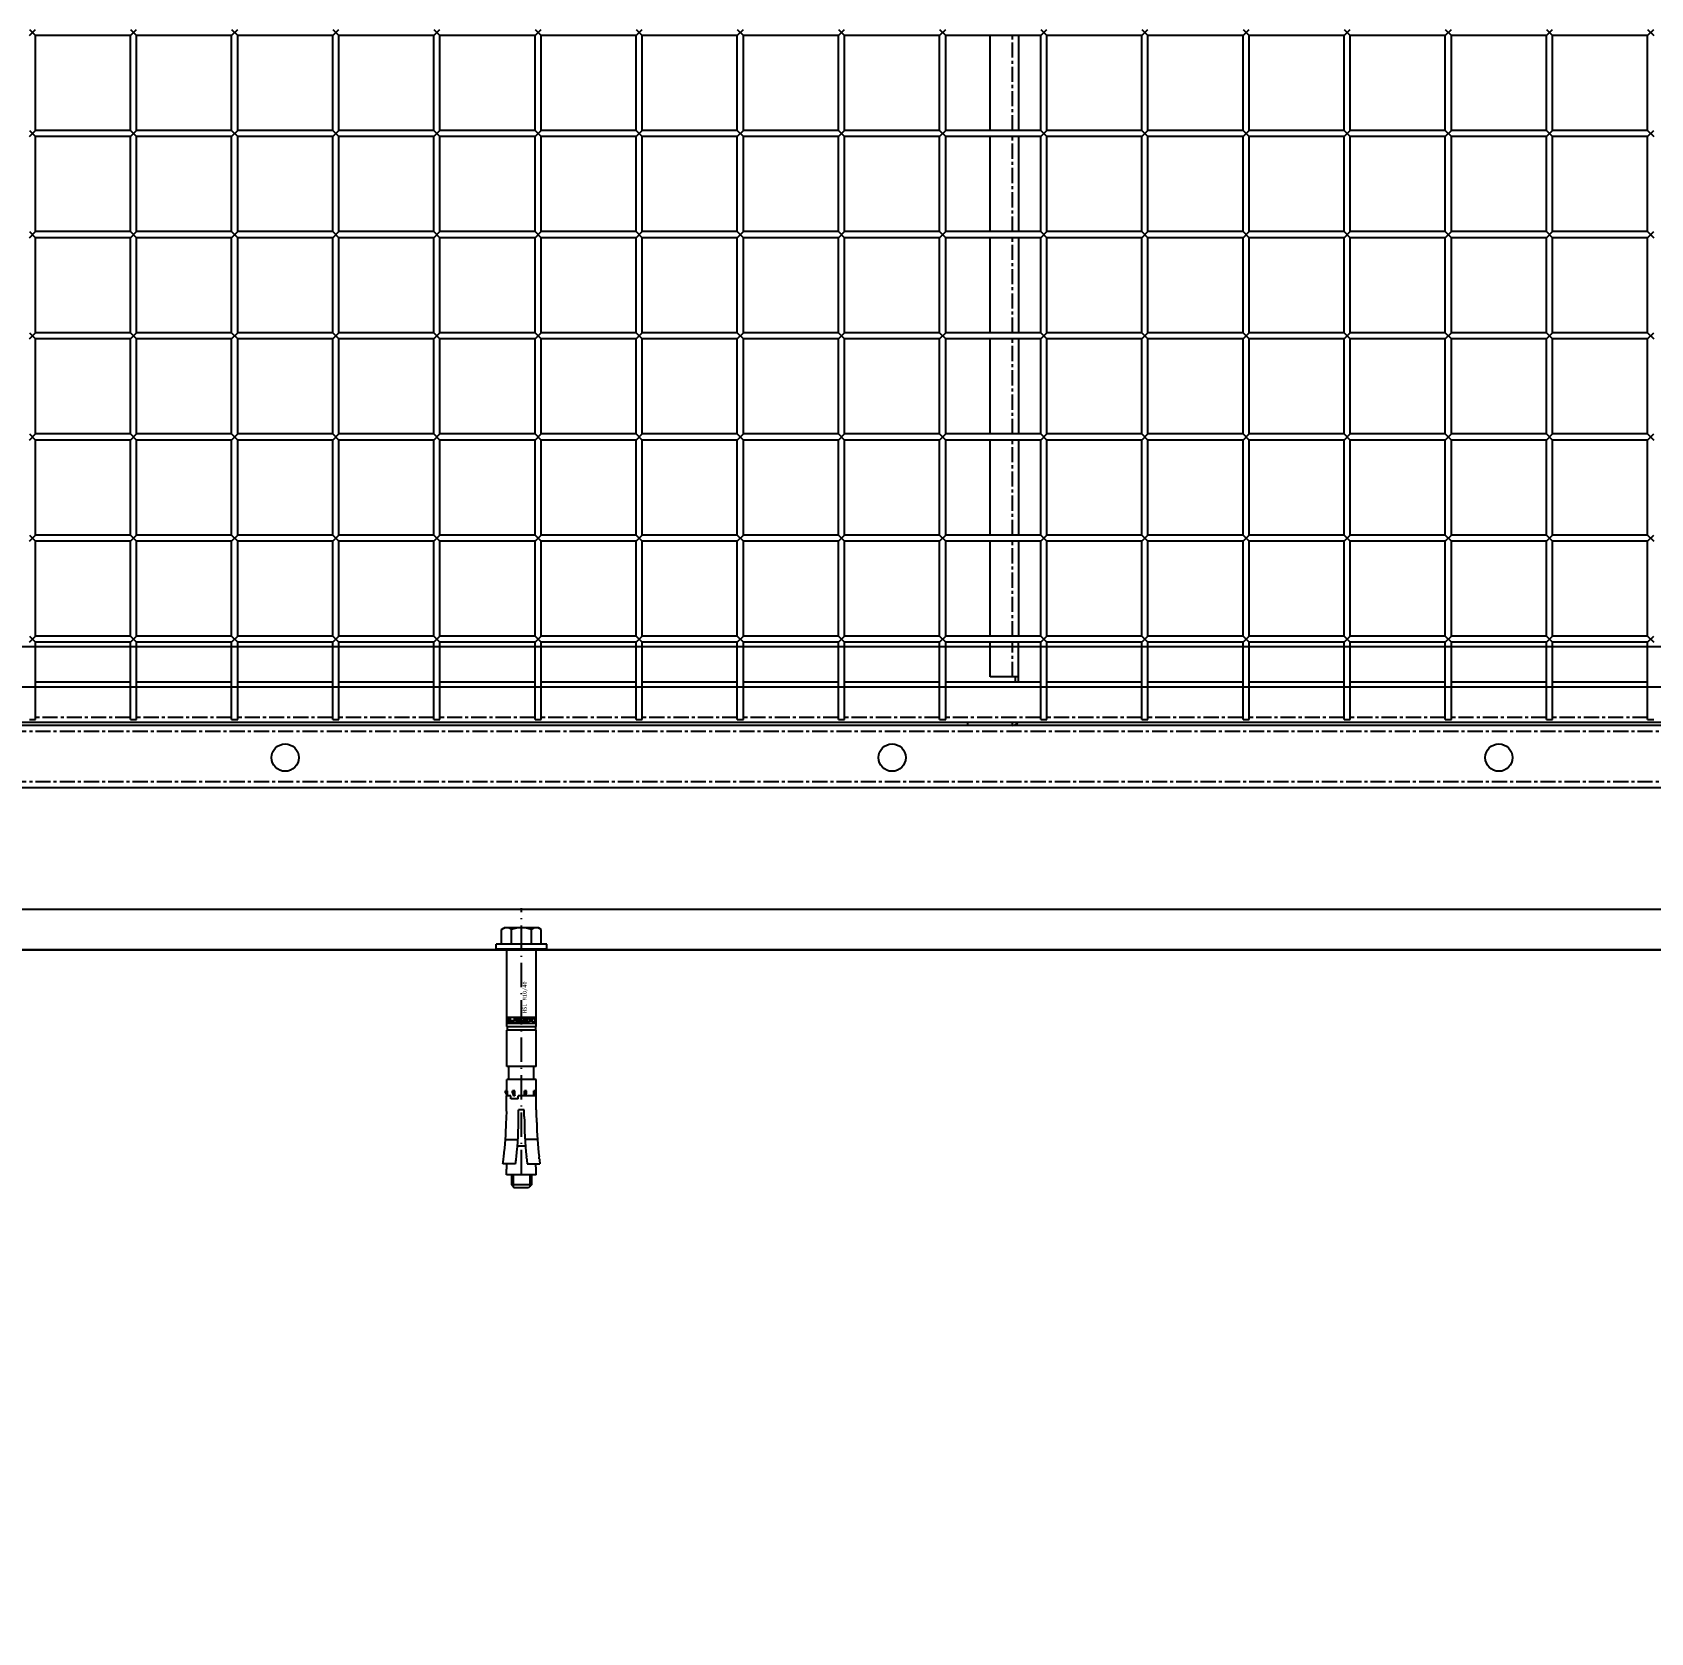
# Model space of a CAD drawing. Header units: millimetres. Extents: x -198529 to 244266, y -64 to 158464.
# Drawn here: x -145603 to -144803, y 106483 to 107274 of the extents above; entities that cross this region are included whole.
import ezdxf

# ---------------------------------------------------------------- set-up
doc = ezdxf.new("R2010")
doc.units = ezdxf.units.MM
doc.linetypes.add('ACAD_ISO10W100', pattern=[18.5, 12, -3, 0.5, -3])
doc.linetypes.add('CENTER', pattern=[12, 7.5, -1.5, 1.5, -1.5])
for name, color, linetype in [('0-DCC', 30, 'Continuous'), ('0-DCC-STRUC', 180, 'Continuous'), ('0-DCC-STRUC-T', 4, 'Continuous'), ('ANCHOR BOLTS', 4, 'Continuous'), ('COIL-BANK', 8, 'Continuous'), ('MITTELLINIEN', 3, 'ACAD_ISO10W100')]:
    doc.layers.add(name, color=color, linetype=linetype)
doc.styles.add('DIM_FONT', font='SIMPLEX', dxfattribs={"width": 0.7, "bigfont": 'GBCBIG'})
doc.dimstyles.new('DIM-1', dxfattribs={"dimtxt": 150, "dimasz": 100, "dimexe": 100, "dimexo": 100, "dimgap": 100, "dimtad": 1, "dimdec": 0, "dimzin": 12, "dimdsep": 46, "dimtxsty": 'DIM_FONT', "dimblk": 'ARCHTICK', "dimcen": 2.5, "dimclrd": 256, "dimclre": 256, "dimclrt": 256, "dimadec": 0, "dimazin": 3, "dimtfac": 1, "dimtdec": 0, "dimtix": 1, "dimtmove": 2, "dimatfit": 3, "dimfxl": 1, "dimlwd": -1, "dimlwe": -1, "dimarcsym": 0})

# ---------------------------------------------------------------- blocks, each defined once
blk = doc.blocks.new('_ArchTick')
at = {"color": 0, "linetype": 'ByBlock', "const_width": 0.4}
blk.add_lwpolyline([(-0.5, -0.5), (0.5, 0.5)], dxfattribs=at)
blk = doc.blocks.new('*D161')
at = {"layer": '0-DCC-STRUC-T', "transparency": 16777216}
for p, q in [((-150011.27, 106720.01), (-150011.27, 104829)), ((-142811.27, 106720.01), (-142811.27, 104829)), ((-150011.27, 104929), (-142811.27, 104929))]:
    blk.add_line(p, q, dxfattribs=at)
at = {"layer": 'Defpoints', "color": 0, "transparency": 16777216}
for p in [(-150011.27, 106820.01), (-142811.27, 106820.01), (-142811.27, 104929)]:
    blk.add_point(p, dxfattribs=at)
at = {"layer": '0-DCC-STRUC-T', "transparency": 16777216, "xscale": 100, "yscale": 100, "zscale": 100, "rotation": 180}
blk.add_blockref('_ArchTick', (-150011.27, 104929), dxfattribs=at)
at = {"layer": '0-DCC-STRUC-T', "transparency": 16777216, "xscale": 100, "yscale": 100, "zscale": 100}
blk.add_blockref('_ArchTick', (-142811.27, 104929), dxfattribs=at)
at = {"layer": '0-DCC-STRUC-T', "transparency": 16777216, "insert": (-146411.27, 105104), "char_height": 150, "attachment_point": 5, "style": 'DIM_FONT'}
blk.add_mtext('7200', dxfattribs=at)
blk = doc.blocks.new('*D157')
at = {"layer": '0-DCC-STRUC-T', "transparency": 16777216}
for p, q in [((-146411.04, 106720.01), (-146411.04, 105389)), ((-142811.27, 106720.01), (-142811.27, 105389)), ((-142811.27, 105489), (-146411.04, 105489))]:
    blk.add_line(p, q, dxfattribs=at)
at = {"layer": 'Defpoints', "color": 0, "transparency": 16777216}
for p in [(-146411.04, 106820.01), (-142811.27, 106820.01), (-146411.04, 105489)]:
    blk.add_point(p, dxfattribs=at)
at = {"layer": '0-DCC-STRUC-T', "transparency": 16777216, "xscale": 100, "yscale": 100, "zscale": 100, "rotation": 180}
blk.add_blockref('_ArchTick', (-146411.04, 105489), dxfattribs=at)
at = {"layer": '0-DCC-STRUC-T', "transparency": 16777216, "xscale": 100, "yscale": 100, "zscale": 100}
blk.add_blockref('_ArchTick', (-142811.27, 105489), dxfattribs=at)
at = {"layer": '0-DCC-STRUC-T', "transparency": 16777216, "insert": (-144611.15, 105664), "char_height": 150, "attachment_point": 5, "style": 'DIM_FONT'}
blk.add_mtext('3600', dxfattribs=at)
blk = doc.blocks.new('DCC2850x2600(左)')
at = {"color": 0, "linetype": 'Continuous'}
for p, q in [((48613.5, -74103.48), (48616.5, -74106.48)), ((48613.5, -74106.48), (48616.5, -74103.48)), ((48663.5, -74103.48), (48666.5, -74106.48)), ((48663.5, -74106.48), (48666.5, -74103.48)), ((48713.5, -74103.48), (48716.5, -74106.48)), ((48713.5, -74106.48), (48716.5, -74103.48)), ((48763.5, -74103.48), (48766.5, -74106.48)), ((48763.5, -74106.48), (48766.5, -74103.48)), ((48813.5, -74103.48), (48816.5, -74106.48)), ((48813.5, -74106.48), (48816.5, -74103.48)), ((48863.5, -74103.48), (48866.5, -74106.48)), ((48863.5, -74106.48), (48866.5, -74103.48)), ((48913.5, -74103.48), (48916.5, -74106.48)), ((48913.5, -74106.48), (48916.5, -74103.48)), ((48963.5, -74103.48), (48966.5, -74106.48)), ((48963.5, -74106.48), (48966.5, -74103.48)), ((49013.5, -74103.48), (49016.5, -74106.48)), ((49013.5, -74106.48), (49016.5, -74103.48)), ((49063.5, -74103.48), (49066.5, -74106.48)), ((49063.5, -74106.48), (49066.5, -74103.48)), ((49113.5, -74103.48), (49116.5, -74106.48)), ((49113.5, -74106.48), (49116.5, -74103.48)), ((49163.5, -74103.48), (49166.5, -74106.48)), ((49163.5, -74106.48), (49166.5, -74103.48)), ((49213.5, -74103.48), (49216.5, -74106.48)), ((49213.5, -74106.48), (49216.5, -74103.48)), ((49263.5, -74103.48), (49266.5, -74106.48)), ((49263.5, -74106.48), (49266.5, -74103.48)), ((49313.5, -74103.48), (49316.5, -74106.48)), ((49313.5, -74106.48), (49316.5, -74103.48)), ((49363.5, -74103.48), (49366.5, -74106.48)), ((49363.5, -74106.48), (49366.5, -74103.48)), ((49413.5, -74103.48), (49416.5, -74106.48)), ((49413.5, -74106.48), (49416.5, -74103.48)), ((48616.5, -74153.48), (48616.5, -74106.48)), ((48663.5, -74106.48), (48616.5, -74106.48)), ((48663.5, -74153.48), (48663.5, -74106.48)), ((48666.5, -74153.48), (48666.5, -74106.48)), ((48713.5, -74106.48), (48666.5, -74106.48)), ((48713.5, -74153.48), (48713.5, -74106.48)), ((48716.5, -74153.48), (48716.5, -74106.48)), ((48763.5, -74106.48), (48716.5, -74106.48)), ((48763.5, -74153.48), (48763.5, -74106.48)), ((48766.5, -74153.48), (48766.5, -74106.48)), ((48813.5, -74106.48), (48766.5, -74106.48)), ((48813.5, -74153.48), (48813.5, -74106.48)), ((48816.5, -74153.48), (48816.5, -74106.48)), ((48863.5, -74106.48), (48816.5, -74106.48)), ((48863.5, -74153.48), (48863.5, -74106.48)), ((48866.5, -74153.48), (48866.5, -74106.48)), ((48913.5, -74106.48), (48866.5, -74106.48)), ((48913.5, -74153.48), (48913.5, -74106.48)), ((48916.5, -74153.48), (48916.5, -74106.48)), ((48963.5, -74106.48), (48916.5, -74106.48)), ((48963.5, -74153.48), (48963.5, -74106.48)), ((49013.5, -74106.48), (48966.5, -74106.48)), ((48966.5, -74153.48), (48966.5, -74106.48)), ((49013.5, -74153.48), (49013.5, -74106.48)), ((49063.5, -74106.48), (49016.5, -74106.48)), ((49016.5, -74153.48), (49016.5, -74106.48)), ((49063.5, -74153.48), (49063.5, -74106.48)), ((49113.5, -74106.48), (49066.5, -74106.48)), ((49066.5, -74153.48), (49066.5, -74106.48)), ((49088.5, -74153.48), (49088.5, -74106.48)), ((49102.5, -74106.48), (49102.5, -74153.48)), ((49113.5, -74153.48), (49113.5, -74106.48)), ((49163.5, -74106.48), (49116.5, -74106.48)), ((49116.5, -74153.48), (49116.5, -74106.48)), ((49163.5, -74153.48), (49163.5, -74106.48)), ((49213.5, -74106.48), (49166.5, -74106.48)), ((49166.5, -74153.48), (49166.5, -74106.48)), ((49213.5, -74153.48), (49213.5, -74106.48)), ((49263.5, -74106.48), (49216.5, -74106.48)), ((49216.5, -74153.48), (49216.5, -74106.48)), ((49263.5, -74153.48), (49263.5, -74106.48)), ((49313.5, -74106.48), (49266.5, -74106.48)), ((49266.5, -74153.48), (49266.5, -74106.48)), ((49313.5, -74153.48), (49313.5, -74106.48)), ((49363.5, -74106.48), (49316.5, -74106.48)), ((49316.5, -74153.48), (49316.5, -74106.48)), ((49363.5, -74153.48), (49363.5, -74106.48)), ((49413.5, -74106.48), (49366.5, -74106.48)), ((49366.5, -74153.48), (49366.5, -74106.48)), ((49413.5, -74153.48), (49413.5, -74106.48)), ((48613.5, -74153.48), (48616.5, -74156.48)), ((48613.5, -74156.48), (48616.5, -74153.48)), ((48663.5, -74153.48), (48616.5, -74153.48)), ((48616.5, -74203.48), (48616.5, -74156.48)), ((48663.5, -74156.48), (48616.5, -74156.48)), ((48663.5, -74153.48), (48666.5, -74156.48)), ((48663.5, -74156.48), (48666.5, -74153.48)), ((48663.5, -74203.48), (48663.5, -74156.48)), ((48713.5, -74153.48), (48666.5, -74153.48)), ((48666.5, -74203.48), (48666.5, -74156.48)), ((48713.5, -74156.48), (48666.5, -74156.48)), ((48713.5, -74153.48), (48716.5, -74156.48)), ((48713.5, -74156.48), (48716.5, -74153.48)), ((48713.5, -74203.48), (48713.5, -74156.48)), ((48763.5, -74153.48), (48716.5, -74153.48)), ((48716.5, -74203.48), (48716.5, -74156.48)), ((48763.5, -74156.48), (48716.5, -74156.48)), ((48763.5, -74153.48), (48766.5, -74156.48)), ((48763.5, -74156.48), (48766.5, -74153.48)), ((48763.5, -74203.48), (48763.5, -74156.48)), ((48813.5, -74153.48), (48766.5, -74153.48)), ((48766.5, -74203.48), (48766.5, -74156.48)), ((48813.5, -74156.48), (48766.5, -74156.48)), ((48813.5, -74153.48), (48816.5, -74156.48)), ((48813.5, -74156.48), (48816.5, -74153.48)), ((48813.5, -74203.48), (48813.5, -74156.48)), ((48863.5, -74153.48), (48816.5, -74153.48)), ((48863.5, -74156.48), (48816.5, -74156.48)), ((48816.5, -74203.48), (48816.5, -74156.48)), ((48863.5, -74153.48), (48866.5, -74156.48)), ((48863.5, -74156.48), (48866.5, -74153.48)), ((48863.5, -74203.48), (48863.5, -74156.48)), ((48913.5, -74153.48), (48866.5, -74153.48)), ((48913.5, -74156.48), (48866.5, -74156.48)), ((48866.5, -74203.48), (48866.5, -74156.48)), ((48913.5, -74153.48), (48916.5, -74156.48)), ((48913.5, -74156.48), (48916.5, -74153.48)), ((48913.5, -74203.48), (48913.5, -74156.48)), ((48963.5, -74153.48), (48916.5, -74153.48)), ((48963.5, -74156.48), (48916.5, -74156.48)), ((48916.5, -74203.48), (48916.5, -74156.48)), ((48963.5, -74153.48), (48966.5, -74156.48)), ((48963.5, -74156.48), (48966.5, -74153.48)), ((48963.5, -74203.48), (48963.5, -74156.48)), ((49013.5, -74153.48), (48966.5, -74153.48)), ((49013.5, -74156.48), (48966.5, -74156.48)), ((48966.5, -74203.48), (48966.5, -74156.48)), ((49013.5, -74153.48), (49016.5, -74156.48)), ((49013.5, -74156.48), (49016.5, -74153.48)), ((49013.5, -74203.48), (49013.5, -74156.48)), ((49063.5, -74153.48), (49016.5, -74153.48)), ((49063.5, -74156.48), (49016.5, -74156.48)), ((49016.5, -74203.48), (49016.5, -74156.48)), ((49063.5, -74153.48), (49066.5, -74156.48)), ((49063.5, -74156.48), (49066.5, -74153.48)), ((49063.5, -74203.48), (49063.5, -74156.48)), ((49113.5, -74153.48), (49066.5, -74153.48)), ((49113.5, -74156.48), (49066.5, -74156.48)), ((49066.5, -74203.48), (49066.5, -74156.48)), ((49088.5, -74203.48), (49088.5, -74156.48)), ((49102.5, -74156.48), (49102.5, -74203.48)), ((49113.5, -74153.48), (49116.5, -74156.48)), ((49113.5, -74156.48), (49116.5, -74153.48)), ((49113.5, -74203.48), (49113.5, -74156.48)), ((49163.5, -74153.48), (49116.5, -74153.48)), ((49163.5, -74156.48), (49116.5, -74156.48)), ((49116.5, -74203.48), (49116.5, -74156.48)), ((49163.5, -74153.48), (49166.5, -74156.48)), ((49163.5, -74156.48), (49166.5, -74153.48)), ((49163.5, -74203.48), (49163.5, -74156.48)), ((49213.5, -74153.48), (49166.5, -74153.48)), ((49213.5, -74156.48), (49166.5, -74156.48)), ((49166.5, -74203.48), (49166.5, -74156.48)), ((49213.5, -74153.48), (49216.5, -74156.48)), ((49213.5, -74156.48), (49216.5, -74153.48)), ((49213.5, -74203.48), (49213.5, -74156.48)), ((49263.5, -74153.48), (49216.5, -74153.48)), ((49263.5, -74156.48), (49216.5, -74156.48)), ((49216.5, -74203.48), (49216.5, -74156.48)), ((49263.5, -74153.48), (49266.5, -74156.48)), ((49263.5, -74156.48), (49266.5, -74153.48)), ((49263.5, -74203.48), (49263.5, -74156.48)), ((49313.5, -74153.48), (49266.5, -74153.48)), ((49313.5, -74156.48), (49266.5, -74156.48)), ((49266.5, -74203.48), (49266.5, -74156.48)), ((49313.5, -74153.48), (49316.5, -74156.48)), ((49313.5, -74156.48), (49316.5, -74153.48)), ((49313.5, -74203.48), (49313.5, -74156.48)), ((49363.5, -74153.48), (49316.5, -74153.48)), ((49363.5, -74156.48), (49316.5, -74156.48)), ((49316.5, -74203.48), (49316.5, -74156.48)), ((49363.5, -74153.48), (49366.5, -74156.48)), ((49363.5, -74156.48), (49366.5, -74153.48)), ((49363.5, -74203.48), (49363.5, -74156.48)), ((49413.5, -74153.48), (49366.5, -74153.48)), ((49413.5, -74156.48), (49366.5, -74156.48)), ((49366.5, -74203.48), (49366.5, -74156.48)), ((49413.5, -74153.48), (49416.5, -74156.48)), ((49413.5, -74156.48), (49416.5, -74153.48)), ((49413.5, -74203.48), (49413.5, -74156.48)), ((48613.5, -74203.48), (48616.5, -74206.48)), ((48613.5, -74206.48), (48616.5, -74203.48)), ((48663.5, -74203.48), (48616.5, -74203.48)), ((48616.5, -74253.48), (48616.5, -74206.48)), ((48663.5, -74206.48), (48616.5, -74206.48)), ((48663.5, -74203.48), (48666.5, -74206.48)), ((48663.5, -74206.48), (48666.5, -74203.48)), ((48663.5, -74253.48), (48663.5, -74206.48)), ((48713.5, -74203.48), (48666.5, -74203.48)), ((48666.5, -74253.48), (48666.5, -74206.48)), ((48713.5, -74206.48), (48666.5, -74206.48)), ((48713.5, -74203.48), (48716.5, -74206.48)), ((48713.5, -74206.48), (48716.5, -74203.48)), ((48713.5, -74253.48), (48713.5, -74206.48)), ((48763.5, -74203.48), (48716.5, -74203.48)), ((48716.5, -74253.48), (48716.5, -74206.48)), ((48763.5, -74206.48), (48716.5, -74206.48)), ((48763.5, -74203.48), (48766.5, -74206.48)), ((48763.5, -74206.48), (48766.5, -74203.48)), ((48763.5, -74253.48), (48763.5, -74206.48)), ((48813.5, -74203.48), (48766.5, -74203.48)), ((48766.5, -74253.48), (48766.5, -74206.48)), ((48813.5, -74206.48), (48766.5, -74206.48)), ((48813.5, -74203.48), (48816.5, -74206.48)), ((48813.5, -74206.48), (48816.5, -74203.48)), ((48813.5, -74253.48), (48813.5, -74206.48)), ((48863.5, -74203.48), (48816.5, -74203.48)), ((48863.5, -74206.48), (48816.5, -74206.48)), ((48816.5, -74253.48), (48816.5, -74206.48)), ((48863.5, -74203.48), (48866.5, -74206.48)), ((48863.5, -74206.48), (48866.5, -74203.48)), ((48863.5, -74253.48), (48863.5, -74206.48)), ((48913.5, -74203.48), (48866.5, -74203.48)), ((48913.5, -74206.48), (48866.5, -74206.48)), ((48866.5, -74253.48), (48866.5, -74206.48)), ((48913.5, -74203.48), (48916.5, -74206.48)), ((48913.5, -74206.48), (48916.5, -74203.48)), ((48913.5, -74253.48), (48913.5, -74206.48)), ((48963.5, -74203.48), (48916.5, -74203.48)), ((48963.5, -74206.48), (48916.5, -74206.48)), ((48916.5, -74253.48), (48916.5, -74206.48)), ((48963.5, -74203.48), (48966.5, -74206.48)), ((48963.5, -74206.48), (48966.5, -74203.48)), ((48963.5, -74253.48), (48963.5, -74206.48)), ((49013.5, -74203.48), (48966.5, -74203.48)), ((49013.5, -74206.48), (48966.5, -74206.48)), ((48966.5, -74253.48), (48966.5, -74206.48)), ((49013.5, -74203.48), (49016.5, -74206.48)), ((49013.5, -74206.48), (49016.5, -74203.48)), ((49013.5, -74253.48), (49013.5, -74206.48)), ((49063.5, -74203.48), (49016.5, -74203.48)), ((49063.5, -74206.48), (49016.5, -74206.48)), ((49016.5, -74253.48), (49016.5, -74206.48)), ((49063.5, -74203.48), (49066.5, -74206.48)), ((49063.5, -74206.48), (49066.5, -74203.48)), ((49063.5, -74253.48), (49063.5, -74206.48)), ((49113.5, -74203.48), (49066.5, -74203.48)), ((49113.5, -74206.48), (49066.5, -74206.48)), ((49066.5, -74253.48), (49066.5, -74206.48)), ((49088.5, -74253.48), (49088.5, -74206.48)), ((49102.5, -74206.48), (49102.5, -74253.48)), ((49113.5, -74203.48), (49116.5, -74206.48)), ((49113.5, -74206.48), (49116.5, -74203.48)), ((49113.5, -74253.48), (49113.5, -74206.48)), ((49163.5, -74203.48), (49116.5, -74203.48)), ((49163.5, -74206.48), (49116.5, -74206.48)), ((49116.5, -74253.48), (49116.5, -74206.48)), ((49163.5, -74203.48), (49166.5, -74206.48)), ((49163.5, -74206.48), (49166.5, -74203.48)), ((49163.5, -74253.48), (49163.5, -74206.48)), ((49213.5, -74203.48), (49166.5, -74203.48)), ((49213.5, -74206.48), (49166.5, -74206.48)), ((49166.5, -74253.48), (49166.5, -74206.48)), ((49213.5, -74203.48), (49216.5, -74206.48)), ((49213.5, -74206.48), (49216.5, -74203.48)), ((49213.5, -74253.48), (49213.5, -74206.48)), ((49263.5, -74203.48), (49216.5, -74203.48)), ((49263.5, -74206.48), (49216.5, -74206.48)), ((49216.5, -74253.48), (49216.5, -74206.48)), ((49263.5, -74203.48), (49266.5, -74206.48)), ((49263.5, -74206.48), (49266.5, -74203.48)), ((49263.5, -74253.48), (49263.5, -74206.48)), ((49313.5, -74203.48), (49266.5, -74203.48)), ((49313.5, -74206.48), (49266.5, -74206.48)), ((49266.5, -74253.48), (49266.5, -74206.48)), ((49313.5, -74203.48), (49316.5, -74206.48)), ((49313.5, -74206.48), (49316.5, -74203.48)), ((49313.5, -74253.48), (49313.5, -74206.48)), ((49363.5, -74203.48), (49316.5, -74203.48)), ((49363.5, -74206.48), (49316.5, -74206.48)), ((49316.5, -74253.48), (49316.5, -74206.48)), ((49363.5, -74203.48), (49366.5, -74206.48)), ((49363.5, -74206.48), (49366.5, -74203.48)), ((49363.5, -74253.48), (49363.5, -74206.48)), ((49413.5, -74203.48), (49366.5, -74203.48)), ((49413.5, -74206.48), (49366.5, -74206.48)), ((49366.5, -74253.48), (49366.5, -74206.48)), ((49413.5, -74203.48), (49416.5, -74206.48)), ((49413.5, -74206.48), (49416.5, -74203.48)), ((49413.5, -74253.48), (49413.5, -74206.48)), ((48613.5, -74253.48), (48616.5, -74256.48)), ((48613.5, -74256.48), (48616.5, -74253.48)), ((48663.5, -74253.48), (48616.5, -74253.48)), ((48663.5, -74253.48), (48666.5, -74256.48)), ((48663.5, -74256.48), (48666.5, -74253.48)), ((48713.5, -74253.48), (48666.5, -74253.48)), ((48713.5, -74253.48), (48716.5, -74256.48)), ((48713.5, -74256.48), (48716.5, -74253.48)), ((48763.5, -74253.48), (48716.5, -74253.48)), ((48763.5, -74253.48), (48766.5, -74256.48)), ((48763.5, -74256.48), (48766.5, -74253.48)), ((48813.5, -74253.48), (48766.5, -74253.48)), ((48813.5, -74253.48), (48816.5, -74256.48)), ((48813.5, -74256.48), (48816.5, -74253.48)), ((48863.5, -74253.48), (48816.5, -74253.48)), ((48863.5, -74253.48), (48866.5, -74256.48)), ((48863.5, -74256.48), (48866.5, -74253.48)), ((48913.5, -74253.48), (48866.5, -74253.48)), ((48913.5, -74253.48), (48916.5, -74256.48)), ((48913.5, -74256.48), (48916.5, -74253.48)), ((48963.5, -74253.48), (48916.5, -74253.48)), ((48963.5, -74253.48), (48966.5, -74256.48)), ((48963.5, -74256.48), (48966.5, -74253.48)), ((49013.5, -74253.48), (48966.5, -74253.48)), ((49013.5, -74253.48), (49016.5, -74256.48)), ((49013.5, -74256.48), (49016.5, -74253.48)), ((49063.5, -74253.48), (49016.5, -74253.48)), ((49063.5, -74253.48), (49066.5, -74256.48)), ((49063.5, -74256.48), (49066.5, -74253.48)), ((49113.5, -74253.48), (49066.5, -74253.48)), ((49113.5, -74253.48), (49116.5, -74256.48)), ((49113.5, -74256.48), (49116.5, -74253.48)), ((49163.5, -74253.48), (49116.5, -74253.48)), ((49163.5, -74253.48), (49166.5, -74256.48)), ((49163.5, -74256.48), (49166.5, -74253.48)), ((49213.5, -74253.48), (49166.5, -74253.48)), ((49213.5, -74253.48), (49216.5, -74256.48)), ((49213.5, -74256.48), (49216.5, -74253.48)), ((49263.5, -74253.48), (49216.5, -74253.48)), ((49263.5, -74253.48), (49266.5, -74256.48)), ((49263.5, -74256.48), (49266.5, -74253.48)), ((49313.5, -74253.48), (49266.5, -74253.48)), ((49313.5, -74253.48), (49316.5, -74256.48)), ((49313.5, -74256.48), (49316.5, -74253.48)), ((49363.5, -74253.48), (49316.5, -74253.48)), ((49363.5, -74253.48), (49366.5, -74256.48)), ((49363.5, -74256.48), (49366.5, -74253.48)), ((49413.5, -74253.48), (49366.5, -74253.48)), ((49413.5, -74253.48), (49416.5, -74256.48)), ((49413.5, -74256.48), (49416.5, -74253.48)), ((48616.5, -74303.48), (48616.5, -74256.48)), ((48663.5, -74256.48), (48616.5, -74256.48)), ((48663.5, -74303.48), (48663.5, -74256.48)), ((48666.5, -74303.48), (48666.5, -74256.48)), ((48713.5, -74256.48), (48666.5, -74256.48)), ((48713.5, -74303.48), (48713.5, -74256.48)), ((48716.5, -74303.48), (48716.5, -74256.48)), ((48763.5, -74256.48), (48716.5, -74256.48)), ((48763.5, -74303.48), (48763.5, -74256.48)), ((48766.5, -74303.48), (48766.5, -74256.48)), ((48813.5, -74256.48), (48766.5, -74256.48)), ((48813.5, -74303.48), (48813.5, -74256.48)), ((48863.5, -74256.48), (48816.5, -74256.48)), ((48816.5, -74303.48), (48816.5, -74256.48)), ((48863.5, -74303.48), (48863.5, -74256.48)), ((48913.5, -74256.48), (48866.5, -74256.48)), ((48866.5, -74303.48), (48866.5, -74256.48)), ((48913.5, -74303.48), (48913.5, -74256.48)), ((48963.5, -74256.48), (48916.5, -74256.48)), ((48916.5, -74303.48), (48916.5, -74256.48)), ((48963.5, -74303.48), (48963.5, -74256.48)), ((49013.5, -74256.48), (48966.5, -74256.48)), ((48966.5, -74303.48), (48966.5, -74256.48)), ((49013.5, -74303.48), (49013.5, -74256.48)), ((49063.5, -74256.48), (49016.5, -74256.48)), ((49016.5, -74303.48), (49016.5, -74256.48)), ((49063.5, -74303.48), (49063.5, -74256.48)), ((49113.5, -74256.48), (49066.5, -74256.48)), ((49066.5, -74303.48), (49066.5, -74256.48)), ((49088.5, -74303.48), (49088.5, -74256.48)), ((49102.5, -74256.48), (49102.5, -74303.48)), ((49113.5, -74303.48), (49113.5, -74256.48)), ((49163.5, -74256.48), (49116.5, -74256.48)), ((49116.5, -74303.48), (49116.5, -74256.48)), ((49163.5, -74303.48), (49163.5, -74256.48)), ((49213.5, -74256.48), (49166.5, -74256.48)), ((49166.5, -74303.48), (49166.5, -74256.48)), ((49213.5, -74303.48), (49213.5, -74256.48)), ((49263.5, -74256.48), (49216.5, -74256.48)), ((49216.5, -74303.48), (49216.5, -74256.48)), ((49263.5, -74303.48), (49263.5, -74256.48)), ((49313.5, -74256.48), (49266.5, -74256.48)), ((49266.5, -74303.48), (49266.5, -74256.48)), ((49313.5, -74303.48), (49313.5, -74256.48)), ((49363.5, -74256.48), (49316.5, -74256.48)), ((49316.5, -74303.48), (49316.5, -74256.48)), ((49363.5, -74303.48), (49363.5, -74256.48)), ((49413.5, -74256.48), (49366.5, -74256.48)), ((49366.5, -74303.48), (49366.5, -74256.48)), ((49413.5, -74303.48), (49413.5, -74256.48)), ((48613.5, -74303.48), (48616.5, -74306.48)), ((48613.5, -74306.48), (48616.5, -74303.48)), ((48663.5, -74303.48), (48616.5, -74303.48)), ((48663.5, -74303.48), (48666.5, -74306.48)), ((48663.5, -74306.48), (48666.5, -74303.48)), ((48713.5, -74303.48), (48666.5, -74303.48)), ((48713.5, -74303.48), (48716.5, -74306.48)), ((48713.5, -74306.48), (48716.5, -74303.48)), ((48763.5, -74303.48), (48716.5, -74303.48)), ((48763.5, -74303.48), (48766.5, -74306.48)), ((48763.5, -74306.48), (48766.5, -74303.48)), ((48813.5, -74303.48), (48766.5, -74303.48)), ((48813.5, -74303.48), (48816.5, -74306.48)), ((48813.5, -74306.48), (48816.5, -74303.48)), ((48863.5, -74303.48), (48816.5, -74303.48)), ((48863.5, -74303.48), (48866.5, -74306.48)), ((48863.5, -74306.48), (48866.5, -74303.48)), ((48913.5, -74303.48), (48866.5, -74303.48)), ((48913.5, -74303.48), (48916.5, -74306.48)), ((48913.5, -74306.48), (48916.5, -74303.48)), ((48963.5, -74303.48), (48916.5, -74303.48)), ((48963.5, -74303.48), (48966.5, -74306.48)), ((48963.5, -74306.48), (48966.5, -74303.48)), ((49013.5, -74303.48), (48966.5, -74303.48)), ((49013.5, -74303.48), (49016.5, -74306.48)), ((49013.5, -74306.48), (49016.5, -74303.48)), ((49063.5, -74303.48), (49016.5, -74303.48)), ((49063.5, -74303.48), (49066.5, -74306.48)), ((49063.5, -74306.48), (49066.5, -74303.48)), ((49113.5, -74303.48), (49066.5, -74303.48)), ((49113.5, -74303.48), (49116.5, -74306.48)), ((49113.5, -74306.48), (49116.5, -74303.48)), ((49163.5, -74303.48), (49116.5, -74303.48)), ((49163.5, -74303.48), (49166.5, -74306.48)), ((49163.5, -74306.48), (49166.5, -74303.48)), ((49213.5, -74303.48), (49166.5, -74303.48)), ((49213.5, -74303.48), (49216.5, -74306.48)), ((49213.5, -74306.48), (49216.5, -74303.48)), ((49263.5, -74303.48), (49216.5, -74303.48)), ((49263.5, -74303.48), (49266.5, -74306.48)), ((49263.5, -74306.48), (49266.5, -74303.48)), ((49313.5, -74303.48), (49266.5, -74303.48)), ((49313.5, -74303.48), (49316.5, -74306.48)), ((49313.5, -74306.48), (49316.5, -74303.48)), ((49363.5, -74303.48), (49316.5, -74303.48)), ((49363.5, -74303.48), (49366.5, -74306.48)), ((49363.5, -74306.48), (49366.5, -74303.48)), ((49413.5, -74303.48), (49366.5, -74303.48)), ((49413.5, -74303.48), (49416.5, -74306.48)), ((49413.5, -74306.48), (49416.5, -74303.48)), ((48616.5, -74353.48), (48616.5, -74306.48)), ((48663.5, -74306.48), (48616.5, -74306.48)), ((48663.5, -74353.48), (48663.5, -74306.48)), ((48713.5, -74306.48), (48666.5, -74306.48)), ((48666.5, -74353.48), (48666.5, -74306.48)), ((48713.5, -74353.48), (48713.5, -74306.48)), ((48763.5, -74306.48), (48716.5, -74306.48)), ((48716.5, -74353.48), (48716.5, -74306.48)), ((48763.5, -74353.48), (48763.5, -74306.48)), ((48813.5, -74306.48), (48766.5, -74306.48)), ((48766.5, -74353.48), (48766.5, -74306.48)), ((48813.5, -74353.48), (48813.5, -74306.48)), ((48863.5, -74306.48), (48816.5, -74306.48)), ((48816.5, -74353.48), (48816.5, -74306.48)), ((48863.5, -74353.48), (48863.5, -74306.48)), ((48913.5, -74306.48), (48866.5, -74306.48)), ((48866.5, -74353.48), (48866.5, -74306.48)), ((48913.5, -74353.48), (48913.5, -74306.48)), ((48963.5, -74306.48), (48916.5, -74306.48)), ((48916.5, -74353.48), (48916.5, -74306.48)), ((48963.5, -74353.48), (48963.5, -74306.48)), ((49013.5, -74306.48), (48966.5, -74306.48)), ((48966.5, -74353.48), (48966.5, -74306.48)), ((49013.5, -74353.48), (49013.5, -74306.48)), ((49063.5, -74306.48), (49016.5, -74306.48)), ((49016.5, -74353.48), (49016.5, -74306.48)), ((49063.5, -74353.48), (49063.5, -74306.48)), ((49113.5, -74306.48), (49066.5, -74306.48)), ((49066.5, -74353.48), (49066.5, -74306.48)), ((49088.5, -74353.48), (49088.5, -74306.48)), ((49102.5, -74306.48), (49102.5, -74353.48)), ((49113.5, -74353.48), (49113.5, -74306.48)), ((49163.5, -74306.48), (49116.5, -74306.48)), ((49116.5, -74353.48), (49116.5, -74306.48)), ((49163.5, -74353.48), (49163.5, -74306.48)), ((49213.5, -74306.48), (49166.5, -74306.48)), ((49166.5, -74353.48), (49166.5, -74306.48)), ((49213.5, -74353.48), (49213.5, -74306.48)), ((49263.5, -74306.48), (49216.5, -74306.48)), ((49216.5, -74353.48), (49216.5, -74306.48)), ((49263.5, -74353.48), (49263.5, -74306.48)), ((49313.5, -74306.48), (49266.5, -74306.48)), ((49266.5, -74353.48), (49266.5, -74306.48)), ((49313.5, -74353.48), (49313.5, -74306.48)), ((49363.5, -74306.48), (49316.5, -74306.48)), ((49316.5, -74353.48), (49316.5, -74306.48)), ((49363.5, -74353.48), (49363.5, -74306.48)), ((49413.5, -74306.48), (49366.5, -74306.48)), ((49366.5, -74353.48), (49366.5, -74306.48)), ((49413.5, -74353.48), (49413.5, -74306.48)), ((48613.5, -74353.48), (48616.5, -74356.48)), ((48613.5, -74356.48), (48616.5, -74353.48)), ((48663.5, -74353.48), (48616.5, -74353.48)), ((48616.5, -74403.48), (48616.5, -74356.48)), ((48663.5, -74356.48), (48616.5, -74356.48)), ((48663.5, -74353.48), (48666.5, -74356.48)), ((48663.5, -74356.48), (48666.5, -74353.48)), ((48663.5, -74403.48), (48663.5, -74356.48)), ((48713.5, -74353.48), (48666.5, -74353.48)), ((48713.5, -74356.48), (48666.5, -74356.48)), ((48666.5, -74403.48), (48666.5, -74356.48)), ((48713.5, -74353.48), (48716.5, -74356.48)), ((48713.5, -74356.48), (48716.5, -74353.48)), ((48713.5, -74403.48), (48713.5, -74356.48)), ((48763.5, -74353.48), (48716.5, -74353.48)), ((48763.5, -74356.48), (48716.5, -74356.48)), ((48716.5, -74403.48), (48716.5, -74356.48)), ((48763.5, -74353.48), (48766.5, -74356.48)), ((48763.5, -74356.48), (48766.5, -74353.48)), ((48763.5, -74403.48), (48763.5, -74356.48)), ((48813.5, -74353.48), (48766.5, -74353.48)), ((48813.5, -74356.48), (48766.5, -74356.48)), ((48766.5, -74403.48), (48766.5, -74356.48)), ((48813.5, -74353.48), (48816.5, -74356.48)), ((48813.5, -74356.48), (48816.5, -74353.48)), ((48813.5, -74403.48), (48813.5, -74356.48)), ((48863.5, -74353.48), (48816.5, -74353.48)), ((48863.5, -74356.48), (48816.5, -74356.48)), ((48816.5, -74403.48), (48816.5, -74356.48)), ((48863.5, -74353.48), (48866.5, -74356.48)), ((48863.5, -74356.48), (48866.5, -74353.48)), ((48863.5, -74403.48), (48863.5, -74356.48)), ((48913.5, -74353.48), (48866.5, -74353.48)), ((48913.5, -74356.48), (48866.5, -74356.48)), ((48866.5, -74403.48), (48866.5, -74356.48)), ((48913.5, -74353.48), (48916.5, -74356.48)), ((48913.5, -74356.48), (48916.5, -74353.48)), ((48913.5, -74403.48), (48913.5, -74356.48)), ((48963.5, -74353.48), (48916.5, -74353.48)), ((48963.5, -74356.48), (48916.5, -74356.48)), ((48916.5, -74403.48), (48916.5, -74356.48)), ((48963.5, -74353.48), (48966.5, -74356.48)), ((48963.5, -74356.48), (48966.5, -74353.48)), ((48963.5, -74403.48), (48963.5, -74356.48)), ((49013.5, -74353.48), (48966.5, -74353.48)), ((49013.5, -74356.48), (48966.5, -74356.48)), ((48966.5, -74403.48), (48966.5, -74356.48)), ((49013.5, -74353.48), (49016.5, -74356.48)), ((49013.5, -74356.48), (49016.5, -74353.48)), ((49013.5, -74403.48), (49013.5, -74356.48)), ((49063.5, -74353.48), (49016.5, -74353.48)), ((49063.5, -74356.48), (49016.5, -74356.48)), ((49016.5, -74403.48), (49016.5, -74356.48)), ((49063.5, -74353.48), (49066.5, -74356.48)), ((49063.5, -74356.48), (49066.5, -74353.48)), ((49063.5, -74403.48), (49063.5, -74356.48)), ((49113.5, -74353.48), (49066.5, -74353.48)), ((49113.5, -74356.48), (49066.5, -74356.48)), ((49066.5, -74403.48), (49066.5, -74356.48)), ((49088.5, -74403.48), (49088.5, -74356.48)), ((49102.5, -74356.48), (49102.5, -74403.48)), ((49113.5, -74353.48), (49116.5, -74356.48)), ((49113.5, -74356.48), (49116.5, -74353.48)), ((49113.5, -74403.48), (49113.5, -74356.48)), ((49163.5, -74353.48), (49116.5, -74353.48)), ((49163.5, -74356.48), (49116.5, -74356.48)), ((49116.5, -74403.48), (49116.5, -74356.48)), ((49163.5, -74353.48), (49166.5, -74356.48)), ((49163.5, -74356.48), (49166.5, -74353.48)), ((49163.5, -74403.48), (49163.5, -74356.48)), ((49213.5, -74353.48), (49166.5, -74353.48)), ((49213.5, -74356.48), (49166.5, -74356.48)), ((49166.5, -74403.48), (49166.5, -74356.48)), ((49213.5, -74353.48), (49216.5, -74356.48)), ((49213.5, -74356.48), (49216.5, -74353.48)), ((49213.5, -74403.48), (49213.5, -74356.48)), ((49263.5, -74353.48), (49216.5, -74353.48)), ((49263.5, -74356.48), (49216.5, -74356.48)), ((49216.5, -74403.48), (49216.5, -74356.48)), ((49263.5, -74353.48), (49266.5, -74356.48)), ((49263.5, -74356.48), (49266.5, -74353.48)), ((49263.5, -74403.48), (49263.5, -74356.48)), ((49313.5, -74353.48), (49266.5, -74353.48)), ((49313.5, -74356.48), (49266.5, -74356.48)), ((49266.5, -74403.48), (49266.5, -74356.48)), ((49313.5, -74353.48), (49316.5, -74356.48)), ((49313.5, -74356.48), (49316.5, -74353.48)), ((49313.5, -74403.48), (49313.5, -74356.48)), ((49363.5, -74353.48), (49316.5, -74353.48)), ((49363.5, -74356.48), (49316.5, -74356.48)), ((49316.5, -74403.48), (49316.5, -74356.48)), ((49363.5, -74353.48), (49366.5, -74356.48)), ((49363.5, -74356.48), (49366.5, -74353.48)), ((49363.5, -74403.48), (49363.5, -74356.48)), ((49413.5, -74353.48), (49366.5, -74353.48)), ((49413.5, -74356.48), (49366.5, -74356.48)), ((49366.5, -74403.48), (49366.5, -74356.48)), ((49413.5, -74353.48), (49416.5, -74356.48)), ((49413.5, -74356.48), (49416.5, -74353.48)), ((49413.5, -74403.48), (49413.5, -74356.48)), ((48613.5, -74403.48), (48616.5, -74406.48)), ((48613.5, -74406.48), (48616.5, -74403.48)), ((48663.5, -74403.48), (48616.5, -74403.48)), ((48616.5, -74444.58), (48616.5, -74406.48)), ((48663.5, -74406.48), (48616.5, -74406.48)), ((48663.5, -74403.48), (48666.5, -74406.48)), ((48663.5, -74406.48), (48666.5, -74403.48)), ((48663.5, -74444.58), (48663.5, -74406.48)), ((48713.5, -74403.48), (48666.5, -74403.48)), ((48713.5, -74406.48), (48666.5, -74406.48)), ((48666.5, -74444.58), (48666.5, -74406.48)), ((48713.5, -74403.48), (48716.5, -74406.48)), ((48713.5, -74406.48), (48716.5, -74403.48)), ((48713.5, -74444.58), (48713.5, -74406.48)), ((48763.5, -74403.48), (48716.5, -74403.48)), ((48763.5, -74406.48), (48716.5, -74406.48)), ((48716.5, -74444.58), (48716.5, -74406.48)), ((48763.5, -74403.48), (48766.5, -74406.48)), ((48763.5, -74406.48), (48766.5, -74403.48)), ((48763.5, -74444.58), (48763.5, -74406.48)), ((48813.5, -74403.48), (48766.5, -74403.48)), ((48813.5, -74406.48), (48766.5, -74406.48)), ((48766.5, -74444.58), (48766.5, -74406.48)), ((48813.5, -74403.48), (48816.5, -74406.48)), ((48813.5, -74406.48), (48816.5, -74403.48)), ((48813.5, -74444.58), (48813.5, -74406.48)), ((48863.5, -74403.48), (48816.5, -74403.48)), ((48863.5, -74406.48), (48816.5, -74406.48)), ((48816.5, -74444.58), (48816.5, -74406.48)), ((48863.5, -74403.48), (48866.5, -74406.48)), ((48863.5, -74406.48), (48866.5, -74403.48)), ((48863.5, -74444.58), (48863.5, -74406.48)), ((48913.5, -74403.48), (48866.5, -74403.48)), ((48913.5, -74406.48), (48866.5, -74406.48)), ((48866.5, -74444.58), (48866.5, -74406.48)), ((48913.5, -74403.48), (48916.5, -74406.48)), ((48913.5, -74406.48), (48916.5, -74403.48)), ((48913.5, -74444.58), (48913.5, -74406.48)), ((48963.5, -74403.48), (48916.5, -74403.48)), ((48963.5, -74406.48), (48916.5, -74406.48)), ((48916.5, -74444.58), (48916.5, -74406.48)), ((48963.5, -74403.48), (48966.5, -74406.48)), ((48963.5, -74406.48), (48966.5, -74403.48)), ((48963.5, -74444.58), (48963.5, -74406.48)), ((49013.5, -74403.48), (48966.5, -74403.48)), ((49013.5, -74406.48), (48966.5, -74406.48)), ((48966.5, -74444.58), (48966.5, -74406.48)), ((49013.5, -74403.48), (49016.5, -74406.48)), ((49013.5, -74406.48), (49016.5, -74403.48)), ((49013.5, -74444.58), (49013.5, -74406.48)), ((49063.5, -74403.48), (49016.5, -74403.48)), ((49063.5, -74406.48), (49016.5, -74406.48)), ((49016.5, -74444.58), (49016.5, -74406.48)), ((49063.5, -74403.48), (49066.5, -74406.48)), ((49063.5, -74406.48), (49066.5, -74403.48)), ((49063.5, -74444.58), (49063.5, -74406.48)), ((49113.5, -74403.48), (49066.5, -74403.48)), ((49113.5, -74406.48), (49066.5, -74406.48)), ((49066.5, -74444.58), (49066.5, -74406.48)), ((49088.5, -74423.58), (49088.5, -74406.48)), ((49102.5, -74426.08), (49102.5, -74406.48)), ((49113.5, -74403.48), (49116.5, -74406.48)), ((49113.5, -74406.48), (49116.5, -74403.48)), ((49113.5, -74444.58), (49113.5, -74406.48)), ((49163.5, -74403.48), (49116.5, -74403.48)), ((49163.5, -74406.48), (49116.5, -74406.48)), ((49116.5, -74444.58), (49116.5, -74406.48)), ((49163.5, -74403.48), (49166.5, -74406.48)), ((49163.5, -74406.48), (49166.5, -74403.48)), ((49163.5, -74444.58), (49163.5, -74406.48)), ((49213.5, -74403.48), (49166.5, -74403.48)), ((49213.5, -74406.48), (49166.5, -74406.48)), ((49166.5, -74444.58), (49166.5, -74406.48)), ((49213.5, -74403.48), (49216.5, -74406.48)), ((49213.5, -74406.48), (49216.5, -74403.48)), ((49213.5, -74444.58), (49213.5, -74406.48)), ((49263.5, -74403.48), (49216.5, -74403.48)), ((49263.5, -74406.48), (49216.5, -74406.48)), ((49216.5, -74444.58), (49216.5, -74406.48)), ((49263.5, -74403.48), (49266.5, -74406.48)), ((49263.5, -74406.48), (49266.5, -74403.48)), ((49263.5, -74444.58), (49263.5, -74406.48)), ((49313.5, -74403.48), (49266.5, -74403.48)), ((49313.5, -74406.48), (49266.5, -74406.48)), ((49266.5, -74444.58), (49266.5, -74406.48)), ((49313.5, -74403.48), (49316.5, -74406.48)), ((49313.5, -74406.48), (49316.5, -74403.48)), ((49313.5, -74444.58), (49313.5, -74406.48)), ((49363.5, -74403.48), (49316.5, -74403.48)), ((49363.5, -74406.48), (49316.5, -74406.48)), ((49316.5, -74444.58), (49316.5, -74406.48)), ((49363.5, -74403.48), (49366.5, -74406.48)), ((49363.5, -74406.48), (49366.5, -74403.48)), ((49363.5, -74444.58), (49363.5, -74406.48)), ((49413.5, -74403.48), (49366.5, -74403.48)), ((49413.5, -74406.48), (49366.5, -74406.48)), ((49366.5, -74444.58), (49366.5, -74406.48)), ((49413.5, -74403.48), (49416.5, -74406.48)), ((49413.5, -74406.48), (49416.5, -74403.48)), ((49413.5, -74444.58), (49413.5, -74406.48)), ((49102.5, -74423.58), (49088.5, -74423.58)), ((49101, -74426.08), (49101, -74423.58)), ((48616.5, -74426.08), (48663.5, -74426.08)), ((48666.5, -74426.08), (48713.5, -74426.08)), ((48716.5, -74426.08), (48763.5, -74426.08)), ((48766.5, -74426.08), (48813.5, -74426.08)), ((48816.5, -74426.08), (48863.5, -74426.08)), ((48866.5, -74426.08), (48913.5, -74426.08)), ((48916.5, -74426.08), (48963.5, -74426.08)), ((48966.5, -74426.08), (49013.5, -74426.08)), ((49016.5, -74426.08), (49063.5, -74426.08)), ((49066.5, -74426.08), (49113.5, -74426.08)), ((49116.5, -74426.08), (49163.5, -74426.08)), ((49166.5, -74426.08), (49213.5, -74426.08)), ((49216.5, -74426.08), (49263.5, -74426.08)), ((49266.5, -74426.08), (49313.5, -74426.08)), ((49316.5, -74426.08), (49363.5, -74426.08)), ((49366.5, -74426.08), (49413.5, -74426.08)), ((50640, -74446.08), (47990, -74446.08)), ((50640, -74447.58), (47993, -74447.58)), ((48613.5, -74444.58), (48616.5, -74444.58)), ((48663.5, -74444.58), (48666.5, -74444.58)), ((48713.5, -74444.58), (48716.5, -74444.58)), ((48763.5, -74444.58), (48766.5, -74444.58)), ((48813.5, -74444.58), (48816.5, -74444.58)), ((48863.5, -74444.58), (48866.5, -74444.58)), ((48913.5, -74444.58), (48916.5, -74444.58)), ((48963.5, -74444.58), (48966.5, -74444.58)), ((49013.5, -74444.58), (49016.5, -74444.58)), ((49063.5, -74444.58), (49066.5, -74444.58)), ((49077.5, -74447.58), (49077.5, -74446.08)), ((49113.5, -74444.58), (49116.5, -74444.58)), ((49163.5, -74444.58), (49166.5, -74444.58)), ((49213.5, -74444.58), (49216.5, -74444.58)), ((49263.5, -74444.58), (49266.5, -74444.58)), ((49313.5, -74444.58), (49316.5, -74444.58)), ((49363.5, -74444.58), (49366.5, -74444.58)), ((49413.5, -74444.58), (49416.5, -74444.58)), ((50640, -74478.48), (47991.5, -74478.48))]:
    blk.add_line(p, q, dxfattribs=at)
at = {"color": 0, "linetype": 'CENTER'}
for p, q in [((49099.5, -74153.48), (49099.5, -74106.48)), ((49099.5, -74203.48), (49099.5, -74156.48)), ((49099.5, -74253.48), (49099.5, -74206.48)), ((49099.5, -74303.48), (49099.5, -74256.48)), ((49099.5, -74353.48), (49099.5, -74306.48)), ((49099.5, -74403.48), (49099.5, -74356.48)), ((49099.5, -74423.58), (49099.5, -74406.48)), ((48663.5, -74443.58), (48616.5, -74443.58)), ((48713.5, -74443.58), (48666.5, -74443.58)), ((48763.5, -74443.58), (48716.5, -74443.58)), ((48813.5, -74443.58), (48766.5, -74443.58)), ((48863.5, -74443.58), (48816.5, -74443.58)), ((48913.5, -74443.58), (48866.5, -74443.58)), ((48963.5, -74443.58), (48916.5, -74443.58)), ((49013.5, -74443.58), (48966.5, -74443.58)), ((49063.5, -74443.58), (49016.5, -74443.58)), ((49113.5, -74443.58), (49066.5, -74443.58)), ((49099.5, -74447.58), (49099.5, -74446.08)), ((49163.5, -74443.58), (49116.5, -74443.58)), ((49213.5, -74443.58), (49166.5, -74443.58)), ((49263.5, -74443.58), (49216.5, -74443.58)), ((49313.5, -74443.58), (49266.5, -74443.58)), ((49363.5, -74443.58), (49316.5, -74443.58)), ((49413.5, -74443.58), (49366.5, -74443.58)), ((50640, -74450.58), (47991.5, -74450.58)), ((50640, -74475.48), (47991.5, -74475.48))]:
    blk.add_line(p, q, dxfattribs=at)
at = {"color": 0, "linetype": 'Continuous'}
for centre in [(48740, -74463.48), (49040, -74463.48), (49340, -74463.48)]:
    blk.add_circle(centre, 6.75, dxfattribs=at)
blk.add_arc((49099.5, -74444.58), 3, 270, 330, dxfattribs=at)
blk = doc.blocks.new('H10_40')
for p, q in [((-106.08, 2.88), (-106.08, 9.15)), ((-103.59, 8.83), (-102.63, 8.72)), ((0, -12.5), (0, 12.5)), ((0, 12.5), (2.5, 12.5)), ((2.5, -12.5), (2.5, 12.5)), ((2.5, 9.81), (9.74, 9.81)), ((9.74, 9.81), (10.5, 8.5)), ((10.5, -8.5), (10.5, 8.5)), ((-116.54, 5), (-118, 3.54)), ((-118, -3.54), (-118, 3.54)), ((-111.6, 4.11), (-117.44, 4.11)), ((-111.6, 5), (-116.54, 5)), ((-116.54, -5), (-116.54, 5)), ((-111.6, -7.21), (-111.6, 7.46)), ((-111.6, 7.46), (-108.8, 7.46)), ((-103.66, 2.59), (-102.62, 2.48)), ((-97.43, -1.79), (-97.43, 1.79)), ((-94.15, 7.92), (-94.15, 1.77)), ((-82.75, 1.41), (-79.42, 1.41)), ((-79.42, 7.33), (-72.58, 7.33)), ((-79.42, -1.41), (-79.42, 1.41)), ((-74, 1.65), (-74, 5.25)), ((-74, 5.25), (-72.58, 5.25)), ((-74, 1.65), (-72.58, 1.65)), ((-71.07, 7.9), (-72.58, 7.05)), ((-71.07, 7.7), (-72.58, 6.86)), ((-72.58, 5.25), (-72.58, 7.33)), ((-72.58, 7.21), (-72.3, 7.21)), ((-72.58, 6.86), (-70.08, 6.86)), ((-71.07, 4.36), (-72.58, 3.92)), ((-72.58, 3.27), (-72.58, 3.92)), ((-71.07, 3.71), (-72.58, 3.27)), ((-72.58, 3.27), (-70.08, 3.27)), ((-72.58, -7.21), (-72.58, 1.65)), ((-71.07, 7.9), (-70.08, 7.9)), ((-71.07, 7.7), (-71.07, 7.9)), ((-71.07, 7.7), (-70.08, 7.7)), ((-71.07, 4.36), (-70.08, 4.36)), ((-71.07, 3.71), (-71.07, 4.36)), ((-71.07, 3.71), (-70.08, 3.71)), ((-70.08, 6.86), (-70.08, 7.9)), ((-70.08, 7.21), (-64.5, 7.21)), ((-70.08, 3.27), (-70.08, 4.36)), ((-64.5, -7.21), (-64.5, 7.21)), ((-64.5, 6.17), (-58, 6.17)), ((-58, 7.21), (-40, 7.21)), ((-58, -7.21), (-58, 7.21)), ((-40, -7.21), (-40, 7.21)), ((-38.33, 7.01), (-40, 7.01)), ((-38.33, 7.21), (0, 7.21)), ((-38.33, 7.21), (-38.33, -7.21)), ((0, 0), (0, 0)), ((2.5, 4.91), (9.74, 4.91)), ((-116.54, -5), (-118, -3.54)), ((-111.6, -4.11), (-117.44, -4.11)), ((-111.6, -5), (-116.54, -5)), ((-111.6, -7.21), (-108.8, -7.21)), ((-106.08, -2.88), (-106.08, -9.15)), ((-103.66, -2.59), (-102.62, -2.48)), ((-94.15, -7.92), (-94.15, -1.77)), ((-82.75, -1.41), (-79.42, -1.41)), ((-79.42, -7.33), (-72.58, -7.33)), ((-72.58, -1.5), (-70.08, -1.5)), ((-72.58, -1.5), (-71.07, -1.73)), ((-72.58, -2.23), (-71.07, -2.45)), ((-72.58, -6.05), (-71.07, -6.81)), ((-72.58, -6.05), (-70.08, -6.05)), ((-72.58, -6.42), (-71.07, -7.18)), ((-72.58, -7.21), (-64.5, -7.21)), ((-71.07, -1.73), (-70.08, -1.73)), ((-71.07, -2.45), (-71.07, -1.73)), ((-71.07, -2.45), (-70.08, -2.45)), ((-71.07, -6.81), (-70.08, -6.81)), ((-71.07, -7.18), (-71.07, -6.81)), ((-71.07, -7.18), (-70.08, -7.18)), ((-70.08, -2.45), (-70.08, -1.5)), ((-70.08, -7.18), (-70.08, -6.05)), ((-64.5, -6.17), (-58, -6.17)), ((-58, -7.21), (-40, -7.21)), ((-38.33, -7.01), (-40, -7.01)), ((-38.33, -7.21), (0, -7.21)), ((2.5, -4.91), (9.74, -4.91)), ((-103.59, -8.83), (-102.63, -8.72)), ((0, -12.5), (2.5, -12.5)), ((2.5, -9.81), (9.74, -9.81)), ((9.74, -9.81), (10.5, -8.5))]:
    blk.add_line(p, q)
at = {"color": 1}
for p, q in [((-36.74, -6.99), (-36.74, 6.99)), ((-33.73, 6.99), (-36.74, 6.99)), ((-36.24, 5.54), (-36.24, 6.49)), ((-34.23, 6.49), (-36.24, 6.49)), ((-34.23, 5.54), (-36.24, 5.54)), ((-36.24, 1.12), (-36.24, 5.25)), ((-35.41, 5.25), (-36.24, 5.25)), ((-35.41, 1.12), (-36.24, 1.12)), ((-35.41, 3.66), (-35.41, 5.25)), ((-34.23, 3.66), (-35.41, 3.66)), ((-34.23, 2.71), (-35.41, 2.71)), ((-35.41, 1.12), (-35.41, 2.71)), ((-34.23, 1.77), (-35.06, 1.77)), ((-35.06, 1.77), (-35.06, -0.12)), ((-34.23, 5.54), (-34.23, 6.49)), ((-34.23, 2.71), (-34.23, 3.66)), ((-34.23, -1.06), (-34.23, 1.77)), ((-33.96, 7.22), (-33.92, 7.24)), ((-33.73, -6.99), (-33.73, 6.99)), ((-33.73, -6.99), (-36.74, -6.99)), ((-36.24, -1.06), (-36.24, -0.12)), ((-35.06, -0.12), (-36.24, -0.12)), ((-34.23, -1.06), (-36.24, -1.06)), ((-36.24, -2.3), (-36.24, -1.36)), ((-34.23, -1.36), (-36.24, -1.36)), ((-34.23, -2.3), (-36.24, -2.3)), ((-34.23, -2.59), (-36.24, -2.59)), ((-36.24, -3.54), (-36.24, -2.59)), ((-35.65, -3.54), (-36.24, -3.54)), ((-36.24, -6.49), (-36.24, -5.54)), ((-35.65, -5.54), (-36.24, -5.54)), ((-34.23, -6.49), (-36.24, -6.49)), ((-35.65, -5.54), (-35.65, -3.54)), ((-34.82, -3.54), (-34.23, -3.54)), ((-34.82, -5.54), (-34.82, -3.54)), ((-34.23, -5.54), (-34.82, -5.54)), ((-34.23, -2.3), (-34.23, -1.36)), ((-34.23, -3.54), (-34.23, -2.59)), ((-34.23, -6.49), (-34.23, -5.54))]:
    blk.add_line(p, q, dxfattribs=at)
for centre, radius, start, end in [((-81.08, 192.63), 185.17, 262.24093, 263.01899), ((-81.08, 192.63), 185.17, 263.31699, 268.58991), ((6.2, 7.35), 4.3, 325.43491, 30), ((-108.8, -21.29), 28.75, 84.57411, 90), ((-82.41, 192.63), 191.23, 262.88816, 263.61793), ((-82.41, 192.63), 191.23, 263.93401, 269.89763), ((-81.08, 57.09), 49.79, 264.74836, 271.91847), ((-5.74, 0), 16.24, 342.41205, 17.58795), ((-108.8, 21.54), 28.75, 270, 275.42589), ((-82.41, -192.63), 191.23, 96.38207, 97.11184), ((-81.08, -192.63), 185.17, 91.41009, 96.68301), ((-82.41, -192.63), 191.23, 90.10237, 96.06599), ((-81.08, -57.09), 49.79, 88.08154, 95.25164), ((6.2, -7.35), 4.3, 330, 34.56509), ((-81.08, -192.63), 185.17, 96.98101, 97.75907)]:
    blk.add_arc(centre, radius, start, end)
at = {"layer": 'MITTELLINIEN', "color": 8}
blk.add_line((-111.26, 0), (20.25, 0), dxfattribs=at)
at = {"color": 1}
blk.add_text('HSL M10/40', height=2, dxfattribs=at).set_placement((-31.61, -2.56))

msp = doc.modelspace()

# ---------------------------------------------------------------- linework, layer by layer
at = {"layer": '0-DCC-STRUC'}
for points in [[(-143561.16, 106820.01), (-146311.27, 106820.01), (-146311.27, 106970.01), (-143561.16, 106970.01)], [(-143561.16, 106840.01), (-146311.27, 106840.01), (-146311.27, 106950.01), (-143561.16, 106950.01)]]:
    msp.add_lwpolyline(points, close=True, dxfattribs=at)
at = {"layer": 'COIL-BANK'}
msp.add_line((-177765.36, 106820.01), (-138929, 106820.01), dxfattribs=at)

# ---------------------------------------------------------------- block references
at = {"layer": '0-DCC'}
msp.add_blockref('DCC2850x2600(左)', (-194217.97, 181378.49), dxfattribs=at)
at = {"layer": 'ANCHOR BOLTS', "rotation": 90}
msp.add_blockref('H10_40', (-145361.18, 106820.37), dxfattribs=at)

# ---------------------------------------------------------------- dimensions: what is measured, and where the dimension line sits
at = {"layer": '0-DCC-STRUC-T'}
dim = msp.add_linear_dim(base=(-142811.27, 104929), p1=(-150011.27, 106820.01), p2=(-142811.27, 106820.01), text='7200', dimstyle='DIM-1', dxfattribs=at)
dim.commit()
dim.dimension.update_dxf_attribs({"geometry": '*D161', "text_midpoint": (-146411.27, 105104)})
dim = msp.add_linear_dim(base=(-146411.04, 105489), p1=(-142811.27, 106820.01), p2=(-146411.04, 106820.01), angle=180, dimstyle='DIM-1', dxfattribs=at)
dim.commit()
dim.dimension.update_dxf_attribs({"geometry": '*D157', "text_midpoint": (-144611.15, 105664)})

doc.saveas('drawing.dxf')
